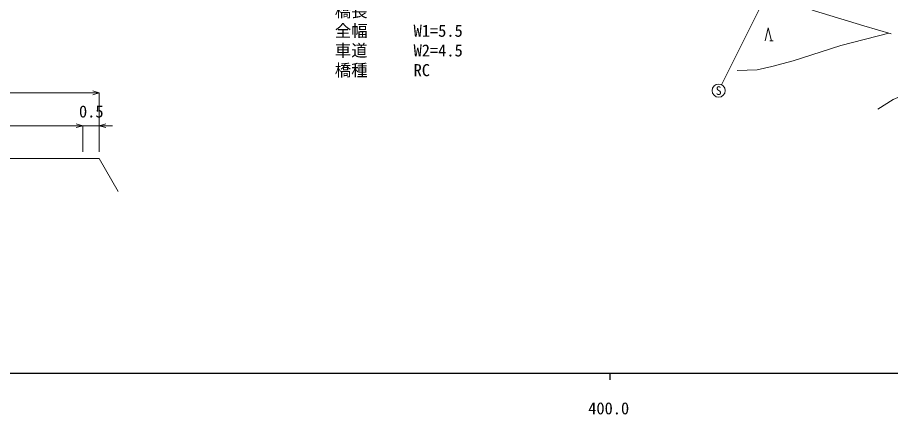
# Model space of a CAD drawing. Units: millimetres, scale not verified, with parts at other scales. Extents: x 40000 to 680000, y 20000 to 380000.
# Drawn here: x 377810 to 510764, y 198715 to 259174 of the extents above; entities that cross this region are included whole.
import ezdxf
from ezdxf.enums import TextEntityAlignment as Align

# ---------------------------------------------------------------- set-up
doc = ezdxf.new("R2010")
doc.units = ezdxf.units.MM
doc.header["$LTSCALE"] = 1000
for name, color, linetype, lineweight in [('M-BGD', 7, 'Continuous', 13), ('M-STR-HTXT', 7, 'Continuous', 13), ('M-STR-STRC', 7, 'Continuous', 13), ('M-TTL-BAND', 7, 'Continuous', 25)]:
    doc.layers.add(name, color=color, linetype=linetype, lineweight=lineweight)
doc.styles.add('ＭＳ ゴシック', font='')
doc.styles.get('ＭＳ ゴシック').set_extended_font_data('MS Gothic')

msp = doc.modelspace()

# ---------------------------------------------------------------- linework, layer by layer
at = {"layer": 'M-BGD'}
msp.add_line((492404, 255593), (492904, 255593), dxfattribs=at)
for points in [[(434496, 309692), (437544, 307788), (440326, 305378), (463115, 280896), (465252, 278978), (467369, 277211), (469876, 275331), (472703, 273257), (477365, 270340), (479831, 268923), (484670, 266266), (489202, 264129), (494124, 262065), (499179, 260177), (506675, 257904), (510851, 256693)], [(487390, 251115), (490466, 251215), (492697, 251710), (495959, 252574), (500176, 253931), (503204, 254888), (510512, 256791)], [(491654, 255593), (492154, 257593), (492654, 255593)], [(508806, 245223), (511169, 246691), (513729, 247779), (516828, 248812), (523293, 250554), (526865, 251257), (534291, 253078), (536756, 253683), (539298, 254478), (541319, 255276), (541991, 255675)], [(355572, 242368), (358965, 237697), (358965, 236397), (360265, 236397), (360265, 237697), (390265, 237697), (393152, 232697)]]:
    msp.add_lwpolyline(points, dxfattribs=at)
at = {"layer": 'M-STR-HTXT'}
for p, q in [((492044, 262937), (485039, 248930)), ((390265, 247697), (360265, 247697)), ((390265, 247697), (389265, 247997)), ((390265, 247697), (389265, 247397)), ((390265, 238697), (390265, 247707)), ((362765, 242697), (387765, 242697)), ((387765, 242697), (385765, 242697)), ((387765, 242697), (386765, 242997)), ((387765, 242697), (386765, 242997)), ((387765, 242697), (386765, 242397)), ((387765, 242697), (386765, 242397)), ((387765, 238697), (387765, 242707)), ((387765, 242697), (390265, 242697)), ((390265, 242697), (391265, 242997)), ((390265, 242697), (392265, 242697)), ((390265, 242697), (391265, 242397))]:
    msp.add_line(p, q, dxfattribs=at)
at = {"layer": 'M-STR-STRC'}
msp.add_circle((484592, 248036), 1000, dxfattribs=at)
at = {"layer": 'M-TTL-BAND'}
for p, q in [((40000, 205000), (579000, 205000)), ((468000, 205000), (468000, 204000))]:
    msp.add_line(p, q, dxfattribs=at)

# ---------------------------------------------------------------- texts
at = {"layer": 'M-STR-HTXT', "style": 'ＭＳ ゴシック'}
for s, p in [('橋長', (426134, 258679)), ('全幅', (426135, 255679)), ('W1=5.5', (438135, 255684)), ('車道', (426136, 252679)), ('W2=4.5', (438136, 252684)), ('橋種', (426137, 249679)), ('RC', (438137, 249684))]:
    msp.add_text(s, height=1833, rotation=0.023, dxfattribs=at).set_placement(p, align=Align.BOTTOM_LEFT)
msp.add_text('0.5', height=1833, dxfattribs=at).set_placement((389051, 244861), align=Align.MIDDLE_CENTER)
at = {"layer": 'M-STR-STRC', "style": 'ＭＳ ゴシック'}
msp.add_text('S', height=1320, dxfattribs=at).set_placement((484592, 248036), align=Align.MIDDLE_CENTER)
at = {"layer": 'M-TTL-BAND', "style": 'ＭＳ ゴシック'}
msp.add_text('400.0', height=1833, dxfattribs=at).set_placement((467844, 198195), align=Align.BOTTOM_CENTER)

doc.saveas('drawing.dxf')
